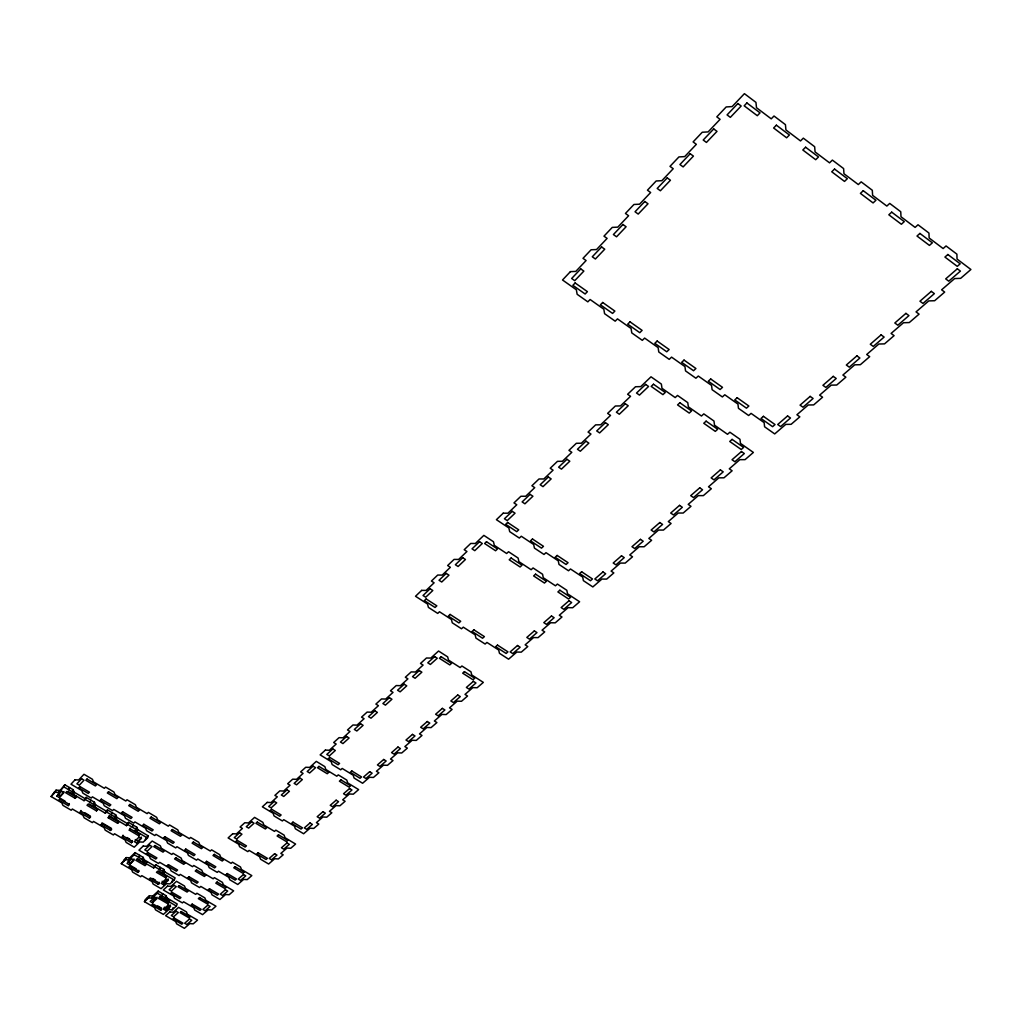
<?xml version="1.0" encoding="UTF-8"?>
<svg xmlns="http://www.w3.org/2000/svg" width="1022" height="1022" viewBox="0 0 1022 1022"><rect width="100%" height="100%" fill="white"/><g stroke="black" fill="none" stroke-linecap="round" stroke-linejoin="round"><path stroke-width="1.5" d="M176.372 906.054L177.202 903.972L167.11 898.095L166.062 895.706L158.18 891.107L152.84 896.026L151.984 898.108L148.56 897.891L144.447 901.685L154.514 907.523L155.574 909.887L163.379 914.409L168.732 909.606L172.169 909.823L176.372 906.054L166.267 900.178L165.219 897.789L157.337 893.202L151.984 898.108M172.169 909.823L172.999 907.74M164.836 899.449L159.7 896.46L158.857 898.542L167.838 903.767L168.681 901.685M166.663 908.481L164.427 907.191L163.597 909.273L165.832 910.564L166.663 908.481L170.482 905.045M165.219 897.789L166.062 895.706M160.697 910.232L161.885 909.158L152.93 903.959L151.754 905.045L160.697 910.232L161.54 908.149L157.707 905.926M171.798 882.216L172.641 880.121M154.552 865.877L144.243 859.847L143.157 857.356L135.108 852.642L129.756 857.803L126.281 857.599L121.273 863.667L131.57 869.658L132.668 872.124L140.64 876.761L141.828 875.65L152.061 881.616L153.134 884.043L161.067 888.667L166.484 883.685L169.971 883.889L174.238 879.98L175.081 877.885L164.823 871.894L163.763 869.428L155.766 864.74L153.683 867.959L143.272 862.031M166.267 900.178L167.11 898.095M161.846 895.821L162.69 893.739M165.577 877.668L166.79 876.544L157.656 871.204L156.455 872.341L165.577 877.668L166.42 875.573M163.546 884.682L168.387 880.223L166.113 878.894L161.272 883.366L163.546 884.682L164.389 882.599L168.26 879.022M164.823 871.894L163.98 873.989L162.907 871.511L163.763 869.428M158.333 884.362L159.534 883.251L150.451 877.949L149.25 879.073L158.333 884.362L159.189 882.28M152.406 902.771L157.145 898.44L154.884 897.124L150.157 901.468L152.406 902.771L153.249 900.689L157.043 897.227M157.337 893.202L158.18 891.107M146.785 899.513L147.641 897.444M159.47 869.505L160.339 867.423M148.56 897.891L149.404 895.809L152.84 896.026M144.447 901.685L145.29 899.603L149.404 895.809M153.683 867.959L155.766 864.74M144.243 859.847L143.374 861.929L142.275 859.438L143.157 857.356M137.868 872.43L139.056 871.306L129.909 865.966L128.734 867.103L137.868 872.43L138.737 870.348M145.022 840.365L145.903 838.27M138.826 857.42L139.707 855.337M147.462 838.014L148.343 835.919L137.868 829.736L136.744 827.181L128.555 822.352L126.447 825.635L115.895 819.427L114.732 816.834L106.492 811.979L105.304 813.193L94.688 806.946L93.5 804.327L85.209 799.447L84.034 800.673L73.354 794.388L72.14 791.756L63.798 786.838L58.612 792.408L55.086 792.242L51.1 796.547L61.754 802.794L62.968 805.4L71.221 810.229L72.37 809.028L82.961 815.237L84.149 817.817L92.35 822.621L93.526 821.433L104.052 827.603L105.215 830.158L113.365 834.948L114.553 833.76L125.016 839.905L126.14 842.435L134.252 847.187L139.669 841.936L143.208 842.128L147.462 838.014L136.961 831.831L135.837 829.264L127.648 824.447L126.447 825.635M129.36 864.74L134.099 860.179L131.8 858.838L127.06 863.398L129.36 864.74L134.035 859.004M121.273 863.667L125.387 859.681L128.874 859.885L134.214 854.724L135.108 852.642M130.216 828.088L129.309 830.183L138.647 835.677L139.541 833.582M128.874 859.885L129.756 857.803M136.705 843.009L141.534 838.321L139.209 836.941L134.38 841.655L136.705 843.009L141.458 837.159M135.837 829.264L136.744 827.181M123.023 835.191L122.129 837.274L131.416 842.728L132.311 840.633M123.624 861.393L124.518 859.31M136.961 831.831L137.868 829.736M125.387 859.681L126.281 857.599M132.336 827.207L133.23 825.112M127.648 824.447L128.555 822.352M117.619 823.298L118.526 821.203L109.15 815.684L108.23 817.779L117.619 823.298L118.808 822.097L109.418 816.565L108.23 817.779M114.732 816.834L115.652 814.751L107.425 809.897L105.304 813.193M110.478 830.439L111.398 828.357L102.059 822.876L101.127 824.958L110.478 830.439L111.666 829.251L102.315 823.77L101.127 824.958M115.895 819.427L116.802 817.332L115.652 814.751M111.206 814.764L112.126 812.669M106.492 811.979L107.425 809.897M96.451 810.855L97.639 809.641L88.186 804.071L87.011 805.298L96.451 810.855L97.397 808.772M93.5 804.327L94.446 802.244L86.167 797.364L84.034 800.673M80.968 810.484L80.023 812.567L89.412 818.085L90.358 816.003M94.688 806.946L95.621 804.863L94.446 802.244M89.949 802.244L90.894 800.162M85.209 799.447L86.167 797.364M75.168 798.323L76.343 797.096L66.826 791.501L65.676 792.74L75.168 798.323L76.139 796.253L68.001 791.462M72.14 791.756L73.111 789.674L64.782 784.768L58.612 792.408M73.354 794.388L74.325 792.306L73.111 789.674M68.231 805.655L69.381 804.442L59.915 798.885L58.778 800.098L68.231 805.655L69.189 803.573M68.576 789.648L69.534 787.566M56.938 796.176L61.524 791.258L63.913 792.663L59.314 797.569L56.938 796.176L61.588 790.172M63.798 786.838L64.782 784.768M59.314 797.569L63.964 791.565M53.374 794.094L54.358 792.024M55.086 792.242L56.069 790.172L59.595 790.338M51.1 796.547L56.069 790.172M80.023 812.567L81.172 811.353L90.588 816.885L89.412 818.085M122.129 837.274L123.317 836.098L132.617 841.553L131.416 842.728M129.309 830.183L130.522 828.995L139.861 834.489L138.647 835.677M146.721 837.491L148.343 835.919M158.857 898.542L160.045 897.457L169.039 902.682L167.838 903.767M163.597 909.273L168.362 904.955L170.61 906.259L165.832 910.564M167.429 909.452L169.563 907.523M166.024 898.364L169.882 900.599M127.954 861.316L130.241 862.657M162.128 881.271L164.389 882.599M130.918 865.787L136.13 868.828M152.7 878.498L155.293 880.006M134.214 854.724L142.275 859.438M154.897 866.835L162.907 871.511M143.157 860.128L147.091 862.427M138.034 858.965L140.653 860.498M158.614 871.012L174.238 879.98M89.31 804.007L96.042 807.968M134.214 830.439L136.871 832.01M57.909 794.107L60.285 795.499M135.274 839.56L137.587 840.927M61.09 798.821L65.14 801.197M84.992 812.848L89.016 815.211M127.009 837.529L129.653 839.075M74.325 792.306L84.992 798.591M95.621 804.863L106.237 811.11M116.802 817.332L127.354 823.553M75.079 779.799L70.978 784.193L81.722 790.53L82.923 793.174L91.239 798.08L92.427 796.841L103.107 803.139L104.282 805.758L112.548 810.638L113.749 809.424L124.365 815.684L125.502 818.277L133.729 823.132L134.942 821.918L145.494 828.152L146.606 830.72L154.782 835.536L156.021 834.361L166.509 840.544L167.595 843.099L175.72 847.89L176.959 846.714L187.396 852.872L188.444 855.388L196.531 860.154L197.795 859.004L208.156 865.11L209.191 867.627L217.213 872.354L218.491 871.217L228.8 877.298L229.809 879.776L237.794 884.49L243.632 879.393L247.222 879.61L251.808 875.611L241.473 869.492L240.489 866.975L232.416 862.198L231.113 863.36L220.726 857.203L219.704 854.673L211.592 849.857L210.302 851.032L199.852 844.849L198.792 842.281L190.629 837.452L189.364 838.64L178.85 832.419L177.764 829.826L169.55 824.958L168.298 826.172L157.72 819.899L156.609 817.293L148.356 812.401L147.117 813.627L136.475 807.329L135.338 804.697L127.022 799.766L125.808 801.005L115.103 794.669L113.927 792.012L105.573 787.055L104.359 788.307L93.602 781.932L92.389 779.249L83.983 774.28L78.656 779.965L75.079 779.799M81.632 778.777L76.906 783.81L79.294 785.215L84.021 780.195L81.632 778.777M79.908 786.544L78.732 787.796L88.262 793.417L89.451 792.178L79.908 786.544M87.011 779.019L85.822 780.284L95.391 785.944L96.592 784.692L87.011 779.019M570.429 271.622L562.522 279.99L576.344 289.763L577.149 294.285L587.842 301.848L590.116 299.51L603.823 309.206L604.577 313.677L615.18 321.176L617.48 318.877L631.085 328.496L631.788 332.917L642.314 340.352L644.627 338.078L658.13 347.621L658.781 351.99L669.218 359.361L671.569 357.125L684.944 366.591L685.545 370.909L695.905 378.229L698.282 376.032L711.555 385.422L712.104 389.689L722.375 396.945L724.777 394.773L737.948 404.086L738.459 408.315L748.641 415.507L751.068 413.373L764.137 422.61L764.597 426.787L774.702 433.928L785.752 424.398L791.117 424.322L799.83 416.823L796.917 414.753L808.223 404.993L813.665 404.904L822.569 397.226L819.644 395.118L831.205 385.141L836.737 385.026L845.858 377.182L842.907 375.048L854.737 364.828L860.358 364.701L869.684 356.652L866.707 354.493L878.831 344.031L884.528 343.877L894.084 335.65L891.082 333.44L903.486 322.735L909.286 322.556L919.072 314.137L916.044 311.889L928.755 300.915L934.645 300.724L944.673 292.088L941.62 289.814L954.637 278.572L960.629 278.354L970.9 269.501L957.039 259.051L956.899 254.146L946.053 245.957L943.127 248.55L929.151 237.998L928.947 233.042L918.012 224.776L915.112 227.408L901.008 216.766L900.752 211.746L889.715 203.416L886.841 206.074L872.609 195.343L872.303 190.258L861.176 181.852L858.327 184.56L843.968 173.727L843.61 168.579L832.368 160.096L829.557 162.856L815.071 151.92L814.649 146.708L803.318 138.149L800.52 140.947L785.918 129.922L785.433 124.646L773.999 116.01L771.24 118.846L756.497 107.719L755.948 102.379L744.412 93.666L732.174 106.569L726.182 106.952L716.805 116.866L720.088 119.319L708.144 131.902L702.255 132.247L693.108 141.917L696.352 144.332L684.714 156.596L678.927 156.928L669.998 166.356L673.217 168.719L661.86 180.69L656.162 180.983L647.45 190.194L650.644 192.519L639.555 204.196L633.947 204.477L625.451 213.445L628.607 215.744L617.799 227.14L612.267 227.395L603.976 236.159L607.106 238.407L596.541 249.547L591.099 249.777L583 258.336L586.104 260.546L575.795 271.418L570.429 271.622M580.764 268.901L571.656 278.495L574.734 280.68L583.856 271.098L580.764 268.901M601.613 246.966L592.287 256.778L595.392 259L604.73 249.202L601.613 246.966M622.96 224.495L613.404 234.549L616.547 236.797L626.103 226.756L622.96 224.495M644.831 201.475L635.045 211.771L638.201 214.071L647.999 203.787L644.831 201.475M667.238 177.892L657.21 188.444L660.391 190.769L670.432 180.242L667.238 177.892M690.195 153.722L679.924 164.542L683.143 166.905L693.427 156.111L690.195 153.722M713.739 128.938L703.2 140.027L706.445 142.441L716.997 131.378L713.739 128.938M737.884 103.529L727.076 114.898L730.347 117.364L741.167 106.007L737.884 103.529M575.13 282.953L572.869 285.33L585.133 294.004L587.407 291.653L575.13 282.953M746.903 102.954L744.182 105.815L757.302 115.703L760.036 112.854L746.903 102.954M101.331 799.191L100.143 800.43L109.622 806.026L110.823 804.799L101.331 799.191M108.536 791.756L107.336 793.008L116.853 798.642L118.067 797.403L108.536 791.756M602.699 302.474L600.399 304.812L612.574 313.422L614.874 311.097L602.699 302.474M776.388 125.182L773.628 128.006L786.633 137.804L789.406 135.006L776.388 125.182M122.64 811.775L121.426 812.988L130.854 818.545L132.068 817.345L122.64 811.775M129.935 804.429L128.721 805.655L138.174 811.264L139.414 810.037L129.935 804.429M630.025 321.841L627.712 324.14L639.785 332.687L642.11 330.387L630.025 321.841M805.604 147.219L802.819 149.991L815.697 159.7L818.507 156.954L805.604 147.219M143.821 824.281L142.595 825.482L151.959 831.001L153.185 829.813L143.821 824.281M151.218 817.025L149.979 818.239L159.381 823.809L160.633 822.595L151.218 817.025M657.146 341.041L654.808 343.315L666.766 351.785L669.129 349.524L657.146 341.041M834.552 169.064L831.742 171.785L844.517 181.418L847.34 178.697L834.552 169.064M143.169 846.101L138.954 850.163L149.34 856.257L150.426 858.748L158.474 863.462L159.688 862.325L170.01 868.381L171.083 870.859L179.08 875.547L180.306 874.41L190.577 880.427L191.612 882.893L199.558 887.543L200.81 886.432L211.017 892.423L212.027 894.85L219.934 899.488L225.619 894.518L229.158 894.735L233.629 890.839L223.409 884.822L222.4 882.356L214.416 877.655L213.151 878.779L202.854 872.724L201.819 870.246L193.797 865.506L192.532 866.656L182.184 860.562L181.124 858.058L173.05 853.293L171.811 854.456L161.399 848.337L160.313 845.807L152.189 841.017L146.695 846.293L143.169 846.101M149.685 845.22L144.83 849.882L147.142 851.237L151.997 846.586L149.685 845.22M137.037 859.144L135.837 860.281L145.009 865.647L146.21 864.51L137.037 859.144M147.692 852.489L146.478 853.651L155.702 859.055L156.915 857.905L147.692 852.489M154.986 845.513L153.773 846.676L163.022 852.118L164.261 850.956L154.986 845.513M421.664 590.384L415.52 596.26L427.528 604.028L428.422 607.4L437.723 613.404L439.486 611.756L451.405 619.473L452.273 622.807L461.497 628.773L463.285 627.15L475.128 634.803L475.958 638.111L485.118 644.039L486.932 642.429L498.685 650.03L499.477 653.313L508.573 659.19L516.825 652.049L521.284 652.138L527.774 646.53L525.155 644.831L533.573 637.549L538.083 637.626L544.713 631.903L542.069 630.191L550.654 622.756L555.227 622.832L561.972 616.994L559.328 615.244L568.079 607.668L572.703 607.732L579.602 601.766L567.542 593.795L566.827 590.294L557.412 584.06L555.457 585.798L543.308 577.762L542.554 574.236L533.062 567.951L531.133 569.714L518.908 561.627L518.103 558.05L508.547 551.727L506.631 553.502L494.316 545.352L493.485 541.749L483.853 535.375L475.358 543.487L470.733 543.461L464.205 549.708L466.939 551.51L458.61 559.443L454.049 559.417L447.649 565.536L450.357 567.312L442.194 575.092L437.697 575.054L431.425 581.058L434.107 582.808L426.11 590.435L421.664 590.384M503.194 513.197L496.411 519.687L508.867 527.978L509.697 531.644L519.342 538.057L521.284 536.243L533.663 544.471L534.442 548.099L544.011 554.461L545.991 552.672L558.268 560.848L559.008 564.438L568.513 570.761L570.506 568.986L582.693 577.098L583.396 580.649L592.837 586.935L601.932 579.052L606.672 579.104L613.826 572.92L611.118 571.106L620.405 563.071L625.208 563.096L632.516 556.786L629.782 554.946L639.261 546.732L644.128 546.757L651.602 540.306L648.842 538.441L658.526 530.06L663.457 530.073L671.084 523.481L668.311 521.59L678.199 513.031L683.194 513.031L690.987 506.299L688.202 504.383L698.307 495.632L703.366 495.619L711.338 488.733L708.514 486.791L718.836 477.849L723.985 477.811L732.122 470.784L729.286 468.817L739.839 459.67L745.051 459.632L753.38 452.439L740.477 443.395L739.979 439.294L729.887 432.204L727.523 434.299L714.519 425.178L713.969 421.026L703.813 413.884L701.462 416.018L688.355 406.82L687.768 402.63L677.522 395.425L675.197 397.584L661.988 388.309L661.349 384.068L651.014 376.811L640.73 386.623L635.518 386.738L627.623 394.275L630.548 396.319L620.495 405.913L615.346 406.002L607.63 413.386L610.543 415.392L600.693 424.782L595.634 424.858L588.072 432.076L590.959 434.056L581.339 443.229L576.344 443.293L568.947 450.357L571.809 452.312L562.394 461.292L557.463 461.331L550.232 468.242L553.068 470.171L543.845 478.96L538.99 478.986L531.913 485.757L534.723 487.647L525.704 496.258L520.901 496.27L513.977 502.901L516.774 504.766L507.934 513.197L503.194 513.197M164.874 836.711L163.635 837.887L172.948 843.38L174.187 842.205L164.874 836.711M172.36 829.545L171.108 830.745L180.46 836.277L181.724 835.089L172.36 829.545M430.109 588.774L423.031 595.507L425.714 597.231L432.791 590.512L430.109 588.774M446.256 573.393L439.038 580.266L441.734 582.016L448.965 575.156L446.256 573.393M462.736 557.705L455.378 564.719L458.086 566.495L465.457 559.494L462.736 557.705M479.548 541.698L472.036 548.852L474.77 550.654L482.295 543.512L479.548 541.698M512.265 511.319L504.446 518.754L507.219 520.607L515.037 513.185L512.265 511.319M530.099 494.341L522.127 501.93L524.925 503.808L532.909 496.232L530.099 494.341M548.329 476.993L540.178 484.747L543.001 486.651L551.152 478.909L548.329 476.993M566.942 459.274L558.625 467.195L561.461 469.124L569.803 461.216L566.942 459.274M585.976 441.172L577.468 449.271L580.33 451.226L588.851 443.139L585.976 441.172M605.42 422.661L596.72 430.939L599.607 432.932L608.307 424.667L605.42 422.661M625.298 403.741L616.407 412.211L619.319 414.229L628.211 405.772L625.298 403.741M645.623 384.4L636.527 393.048L639.465 395.105L648.561 386.469L645.623 384.4M426.161 598.93L424.398 600.604L435.053 607.49L436.828 605.842L426.161 598.93M486.51 541.724L484.607 543.512L495.568 550.756L497.471 548.967L486.51 541.724M507.64 522.459L505.698 524.299L516.749 531.657L518.703 529.83L507.64 522.459M653.48 384.234L651.18 386.405L662.933 394.645L665.245 392.486L653.48 384.234M684.037 360.089L681.674 362.325L693.542 370.731L695.918 368.508L684.037 360.089M863.258 190.705L860.409 193.388L873.082 202.931L875.931 200.261L863.258 190.705M168.413 864.65L167.186 865.787L176.346 871.166L177.585 870.029L168.413 864.65M175.81 857.752L174.57 858.914L183.768 864.318L185.02 863.168L175.81 857.752M185.8 849.065L184.548 850.227L193.81 855.695L195.061 854.533L185.8 849.065M193.388 841.987L192.123 843.176L201.423 848.682L202.701 847.506L193.388 841.987M450.102 614.426L448.326 616.074L458.904 622.922L460.692 621.287L450.102 614.426M511.128 557.999L509.212 559.775L520.096 566.967L522.012 565.204L511.128 557.999M532.488 539.003L530.52 540.83L541.494 548.137L543.474 546.323L532.488 539.003M679.886 402.77L677.573 404.904L689.237 413.08L691.562 410.959L679.886 402.77M710.712 378.983L708.323 381.193L720.101 389.523L722.503 387.338L710.712 378.983M891.708 212.154L888.833 214.799L901.391 224.265L904.266 221.633L891.708 212.154M167.544 886.112L163.328 889.983L173.485 895.911L174.532 898.312L182.401 902.899L183.615 901.813L193.72 907.702L194.742 910.078L202.573 914.639L208.118 909.797L211.605 910.027L215.961 906.22L205.844 900.305L204.834 897.878L196.927 893.254L195.687 894.365L185.506 888.412L184.458 885.972L176.512 881.309L171.032 886.33L167.544 886.112M173.983 885.32L169.128 889.753L171.389 891.069L176.257 886.649L173.983 885.32M232.748 833.709L228.123 837.925L238.637 844.185L239.646 846.753L247.797 851.607L249.125 850.419L259.575 856.64L260.546 859.195L268.645 864.012L274.714 858.736L278.393 858.94L283.171 854.814L280.846 853.421L287.016 848.056L290.733 848.26L295.588 844.057L285.049 837.721L284.09 835.102L275.851 830.158L274.471 831.371L263.868 825.01L262.871 822.365L254.593 817.383L248.474 822.94L244.769 822.748L240.068 827.041L242.431 828.446L236.427 833.901L232.748 833.709M267.227 802.385L262.373 806.805L273.091 813.257L274.075 815.939L282.379 820.947L283.771 819.695L294.425 826.121L295.371 828.778L303.623 833.748L309.998 828.216L313.78 828.408L318.8 824.064L316.424 822.633L322.914 817L326.733 817.191L331.831 812.771L329.454 811.327L336.046 805.604L339.917 805.783L345.104 801.286L342.702 799.817L349.422 793.992L353.331 794.171L358.607 789.597L347.71 782.916L346.79 780.105L338.282 774.88L336.787 776.209L325.814 769.477L324.868 766.641L316.296 761.377L309.653 767.42L305.744 767.267L300.634 771.917L303.074 773.411L296.546 779.339L292.675 779.173L287.655 783.759L290.069 785.228L283.669 791.054L279.836 790.887L274.905 795.384L277.307 796.828L271.009 802.564L267.227 802.385M325.379 750.097L320.142 754.875L331.192 761.671L332.137 764.533L340.696 769.796L342.204 768.455L353.178 775.2L354.097 778.036L362.606 783.261L369.491 777.282L373.464 777.448L378.881 772.76L376.441 771.252L383.454 765.171L387.479 765.325L392.997 760.547L390.532 759.027L397.673 752.831L401.735 752.984L407.356 748.117L404.878 746.571L412.16 740.26L416.273 740.413L421.984 735.457L419.493 733.898L426.902 727.472L431.067 727.613L436.892 722.567L434.376 720.983L441.926 714.429L446.141 714.57L452.082 709.421L449.552 707.824L457.243 701.156L461.497 701.271L467.552 696.033L465.01 694.411L472.841 687.614L477.159 687.729L483.329 682.389L471.755 674.98L470.938 671.786L461.906 665.999L460.143 667.545L448.505 660.097L447.649 656.865L438.553 651.027L430.773 658.091L426.468 658.002L420.502 663.444L423.082 665.079L415.456 672.016L411.202 671.901L405.351 677.241L407.906 678.876L400.432 685.673L396.229 685.558L390.481 690.795L393.023 692.392L385.69 699.061L381.525 698.946L375.892 704.081L378.421 705.678L371.216 712.219L367.102 712.091L361.558 717.137L364.075 718.709L357.01 725.135L352.948 724.994L347.506 729.951L349.997 731.497L343.06 737.807L339.036 737.667L333.696 742.521L336.174 744.054L329.352 750.25L325.379 750.097M171.913 892.283L170.712 893.381L179.731 898.645L180.945 897.546L171.913 892.283M179.22 885.64L177.994 886.751L187.052 892.053L188.278 890.941L179.22 885.64M189.006 876.735L187.767 877.86L196.888 883.212L198.127 882.088L189.006 876.735M196.505 869.926L195.24 871.063L204.4 876.454L205.652 875.317L196.505 869.926M206.61 861.342L205.345 862.504L214.543 867.933L215.821 866.784L206.61 861.342M214.288 854.366L213.01 855.529L222.247 861.009L223.537 859.847L214.288 854.366M239.595 832.789L234.281 837.606L236.619 839.011L241.933 834.195L239.595 832.789M251.693 821.803L246.289 826.709L248.64 828.114L254.056 823.221L251.693 821.803M274.292 801.376L268.722 806.447L271.111 807.878L276.694 802.832L274.292 801.376M287.003 789.853L281.331 795.001L283.733 796.457L289.405 791.309L287.003 789.853M299.931 778.112L294.157 783.35L296.572 784.819L302.346 779.594L299.931 778.112M313.09 766.168L307.213 771.495L309.64 772.99L315.53 767.663L313.09 766.168M332.853 748.96L326.823 754.428L329.288 755.948L335.318 750.48L332.853 748.96M346.611 736.479L340.467 742.049L342.945 743.582L349.09 738.025L346.611 736.479M360.6 723.78L354.353 729.453L356.844 730.998L363.104 725.339L360.6 723.78M374.87 710.839L368.495 716.614L371.012 718.185L377.386 712.411L374.87 710.839M389.395 697.656L382.905 703.545L385.435 705.129L391.937 699.252L389.395 697.656M404.201 684.216L397.584 690.22L400.139 691.83L406.756 685.839L404.201 684.216M419.288 670.534L412.543 676.641L415.111 678.276L421.856 672.169L419.288 670.534M434.657 656.584L427.784 662.805L430.377 664.466L437.25 658.232L434.657 656.584M237.13 840.301L235.801 841.502L245.127 847.059L246.455 845.871L237.13 840.301M257.276 822.084L255.909 823.31L265.35 828.97L266.716 827.743L257.276 822.084M271.596 809.232L270.217 810.484L279.721 816.22L281.114 814.968L271.596 809.232M318.966 766.398L317.484 767.739L327.244 773.718L328.726 772.389L318.966 766.398M329.761 757.379L328.266 758.733L338.065 764.763L339.572 763.421L329.761 757.379M441.146 656.724L439.409 658.283L449.782 664.913L451.52 663.355L441.146 656.724M473.889 629.82L472.087 631.443L482.588 638.239L484.402 636.629L473.889 629.82M535.579 574.172L533.637 575.923L544.445 583.051L546.387 581.314L535.579 574.172M557.156 555.444L555.163 557.233L566.073 564.489L568.066 562.7L557.156 555.444M706.1 421.153L703.762 423.261L715.323 431.373L717.674 429.266L706.1 421.153M737.181 397.737L734.767 399.909L746.456 408.174L748.871 406.015L737.181 397.737M919.902 233.425L917.002 236.031L929.445 245.408L932.358 242.814L919.902 233.425M169.78 911.969L165.615 915.699L175.618 921.499L176.64 923.85L184.394 928.334L189.811 923.594L193.247 923.824L197.501 920.119L187.473 914.294L186.451 911.918L178.62 907.357L173.203 912.199L169.78 911.969M176.116 911.241L171.338 915.508L173.561 916.811L178.352 912.531L176.116 911.241M174.072 917.986L172.884 919.046L181.763 924.195L182.964 923.134L174.072 917.986M181.277 911.573L180.076 912.646L188.993 917.833L190.207 916.772L181.277 911.573M192.187 904.112L190.973 905.198L199.942 910.423L201.168 909.337L192.187 904.112M199.584 897.559L198.345 898.645L207.351 903.921L208.59 902.822L199.584 897.559M209.497 888.757L208.245 889.868L217.303 895.183L218.567 894.071L209.497 888.757M217.073 882.037L215.808 883.161L224.904 888.514L226.181 887.39L217.073 882.037M227.306 873.554L226.015 874.704L235.162 880.095L236.452 878.971L227.306 873.554M235.073 866.669L233.77 867.819L242.968 873.261L244.271 872.111L235.073 866.669M258.093 852.795L256.765 853.983L266.039 859.502L267.381 858.327L258.093 852.795M278.482 834.808L277.115 836.022L286.492 841.655L287.872 840.442L278.482 834.808M292.982 822.122L291.577 823.362L301.03 829.059L302.435 827.833L292.982 822.122M340.888 779.85L339.393 781.178L349.09 787.119L350.597 785.803L340.888 779.85M351.798 770.946L350.291 772.287L360.025 778.279L361.558 776.95L351.798 770.946M464.435 671.633L462.685 673.179L472.982 679.758L474.732 678.225L464.435 671.633M497.497 645.099L495.683 646.709L506.12 653.454L507.947 651.857L497.497 645.099M559.852 590.218L557.897 591.942L568.615 599.033L570.583 597.321L559.852 590.218M581.646 571.758L579.64 573.521L590.461 580.726L592.479 578.963L581.646 571.758M732.097 439.383L729.734 441.466L741.218 449.514L743.594 447.444L732.097 439.383M189.504 919.008L184.675 923.249L186.898 924.54L191.727 920.311L189.504 919.008M763.434 416.324L760.994 418.471L772.594 426.672L775.034 424.552L763.434 416.324M947.854 254.504L944.928 257.071L957.269 266.359L960.195 263.817L947.854 254.504M207.849 905.122L202.905 909.452L205.141 910.768L210.098 906.425L207.849 905.122M225.402 889.74L220.33 894.186L222.592 895.515L227.676 891.069L225.402 889.74M243.453 874.513L238.254 879.073L240.54 880.427L245.753 875.867L243.453 874.513M274.624 853.715L269.208 858.429L271.533 859.809L276.949 855.095L274.624 853.715M286.965 842.958L281.459 847.762L283.797 849.154L289.303 844.364L286.965 842.958M310.011 822.966L304.326 827.922L306.689 829.353L312.374 824.409L310.011 822.966M322.965 811.685L317.178 816.731L319.554 818.162L325.341 813.129L322.965 811.685M336.136 800.2L330.247 805.323L332.648 806.792L338.538 801.67L336.136 800.2M349.55 788.511L343.558 793.736L345.973 795.205L351.964 789.993L349.55 788.511M369.683 771.674L363.538 777.039L365.965 778.534L372.123 773.181L369.683 771.674M383.697 759.474L377.437 764.929L379.89 766.449L386.15 760.994L383.697 759.474M397.954 747.044L391.579 752.601L394.058 754.134L400.432 748.589L397.954 747.044M412.479 734.396L405.99 740.043L408.481 741.602L414.983 735.955L412.479 734.396M427.285 721.506L420.668 727.255L423.172 728.839L429.789 723.078L427.285 721.506M442.36 708.374L435.628 714.237L438.144 715.822L444.889 709.971L442.36 708.374M457.728 694.986L450.855 700.964L453.398 702.574L460.27 696.608L457.728 694.986M473.378 681.342L466.39 687.436L468.945 689.071L475.945 682.99L473.378 681.342M517.528 645.508L510.157 651.908L512.763 653.595L520.147 647.207L517.528 645.508M534.34 630.893L526.828 637.421L529.447 639.133L536.972 632.605L534.34 630.893M551.484 615.985L543.819 622.641L546.463 624.378L554.128 617.722L551.484 615.985M568.973 600.77L561.155 607.566L563.825 609.316L571.643 602.533L568.973 600.77M602.954 571.937L594.83 578.989L597.538 580.79L605.663 573.738L602.954 571.937M621.504 555.815L613.213 563.02L615.934 564.847L624.238 557.642L621.504 555.815M640.449 539.348L631.979 546.706L634.726 548.558L643.196 541.213L640.449 539.348M659.79 522.536L651.142 530.048L653.901 531.925L662.563 524.427L659.79 522.536M679.553 505.366L670.713 513.044L673.498 514.947L682.338 507.282L679.553 505.366M699.738 487.813L690.706 495.657L693.516 497.586L702.548 489.755L699.738 487.813M720.369 469.877L711.146 477.9L713.969 479.855L723.206 471.857L720.369 469.877M741.461 451.545L732.033 459.747L734.882 461.74L744.323 453.551L741.461 451.545M787.579 415.954L777.716 424.513L780.604 426.557L790.491 418.011L787.579 415.954M810.165 396.383L800.06 405.134L802.985 407.216L813.09 398.478L810.165 396.383M833.262 376.352L822.927 385.307L825.865 387.427L836.213 378.485L833.262 376.352M856.909 355.848L846.331 365.02L849.295 367.166L859.885 358.019L856.909 355.848M881.117 334.858L870.297 344.248L873.273 346.432L884.119 337.068L881.117 334.858M905.914 313.371L894.825 322.99L897.84 325.213L908.941 315.606L905.914 313.371M931.31 291.347L919.953 301.209L922.981 303.457L934.364 293.633L931.31 291.347M957.333 268.786L945.695 278.891L948.748 281.178L960.412 271.111L957.333 268.786"/></g></svg>
